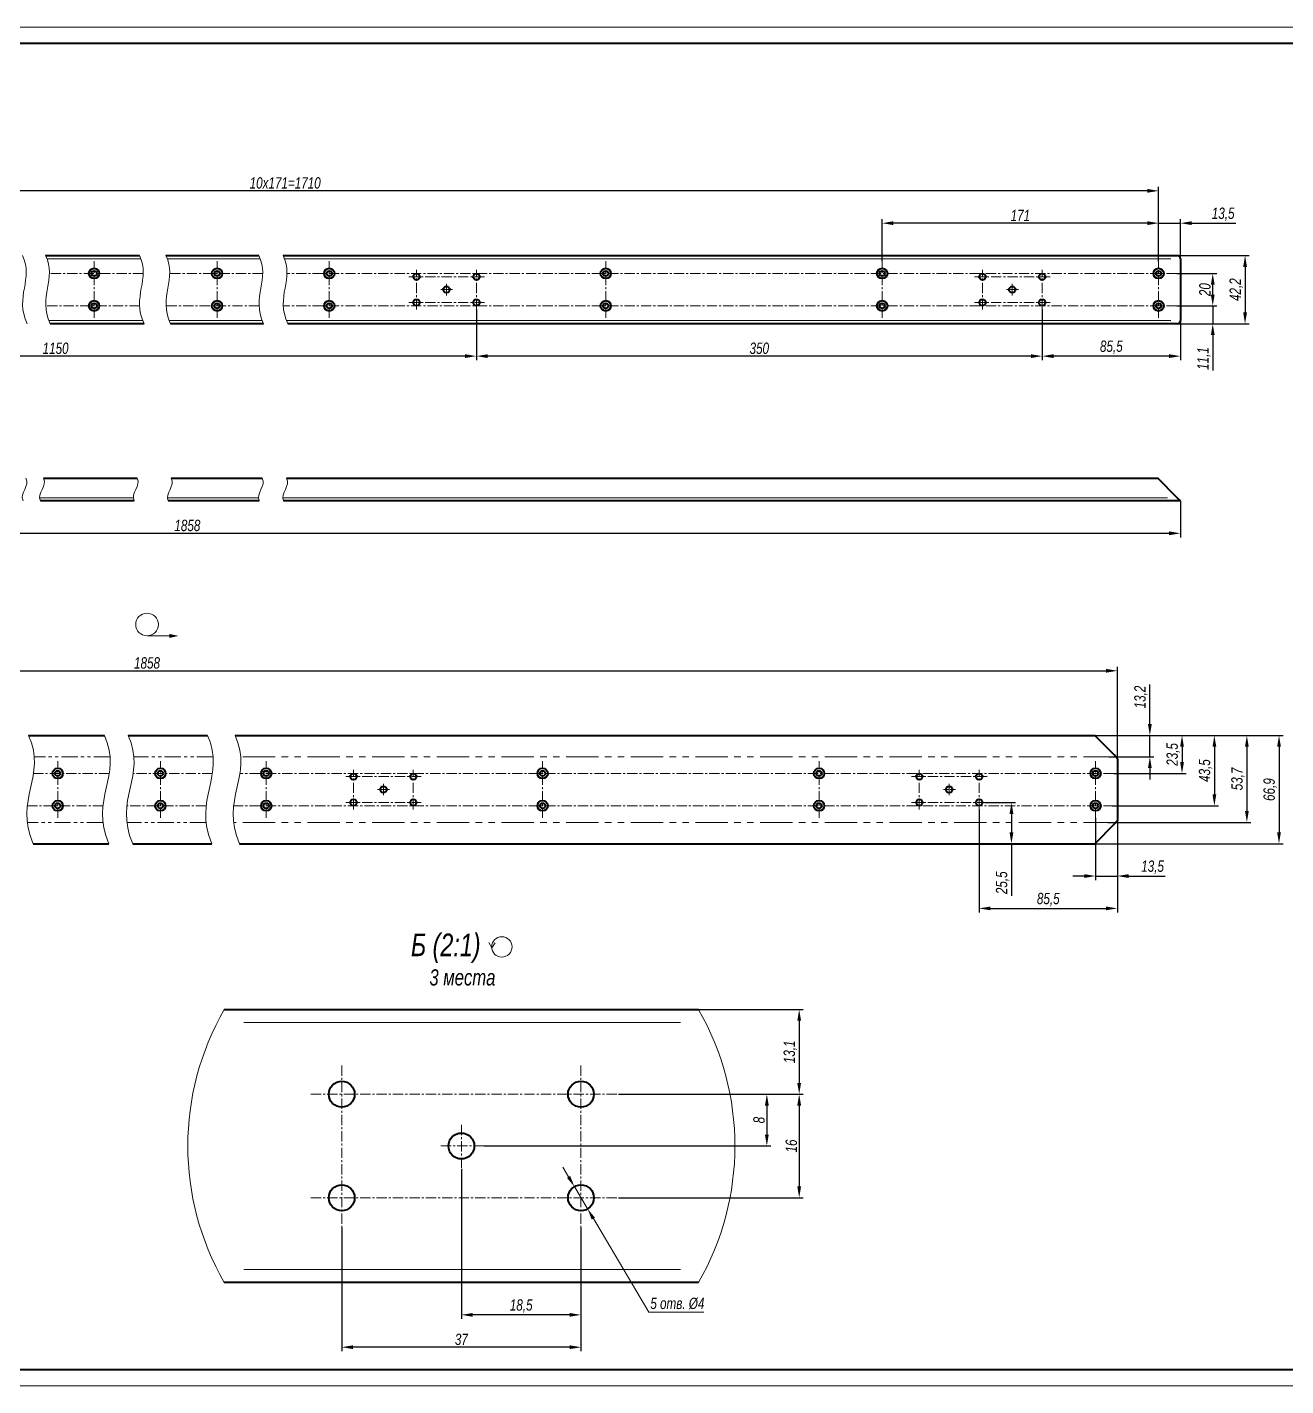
# Model space of a CAD drawing. Header units: millimetres. Extents: x 7312 to 17165, y -24193 to -22169.
# Drawn here: x 7617.3 to 8006.6, y -22588.7 to -22168.7 of the extents above; entities that cross this region are included whole.
import ezdxf

# ---------------------------------------------------------------- set-up
doc = ezdxf.new("R2010")
doc.units = ezdxf.units.MM
doc.linetypes.add('LT_04', pattern=[20, 10, -2, 2, -2, 2, -2])
doc.linetypes.add('LT_08', pattern=[10.16, 6.35, -1.27, 1.27, -1.27])
for name, color, linetype, lineweight in [('Layer_01', 3, 'Continuous', 13), ('Layer_02', 5, 'LT_04', 13), ('Layer_04', 6, 'Continuous', 13), ('Layer_05', 7, 'Continuous', 40), ('Layer_08', 1, 'Continuous', 15), ('Layer_09', 6, 'Continuous', 15), ('Layer_11', 6, 'Continuous', 15), ('Layer_13', 1, 'Continuous', 13), ('Layer_15', 7, 'Continuous', 40)]:
    doc.layers.add(name, color=color, linetype=linetype, lineweight=lineweight)
doc.styles.add('Style_01', font='ARIALNI.TTF', dxfattribs={"width": 0.9, "height": 3.5})
doc.dimstyles.new('DimStyle_05', dxfattribs={"dimtxt": 3.5, "dimasz": 3.5, "dimexe": 1.25, "dimexo": 0, "dimtad": 1, "dimlfac": 2, "dimtxsty": 'Style_01', "dimcen": 0, "dimazin": 3, "dimtfac": 1, "dimtmove": 0, "dimatfit": 3})
doc.dimstyles.new('DimStyle_21', dxfattribs={"dimtxt": 3.5, "dimasz": 3.5, "dimexe": 1, "dimexo": 0, "dimtad": 1, "dimdec": 0, "dimlfac": 2, "dimtxsty": 'Style_01', "dimcen": 0, "dimclrd": 256, "dimclre": 256, "dimclrt": 256, "dimazin": 3, "dimtfac": 1, "dimtdec": 0, "dimtmove": 0, "dimatfit": 3, "dimlwd": 13, "dimlwe": 13})

# ---------------------------------------------------------------- blocks, each defined once
blk = doc.blocks.new('Block_159')
at = {"layer": 'Layer_04'}
for p, q in [((5783.67, -28318.53), (4892.67, -28318.53)), ((4892.67, -28738.53), (5783.67, -28738.53))]:
    blk.add_line(p, q, dxfattribs=at)
at = {"layer": 'Layer_05', "linetype": 'Continuous'}
for p, q in [((5778.67, -28323.53), (4912.67, -28323.53)), ((4912.67, -28733.53), (5593.55, -28733.53))]:
    blk.add_line(p, q, dxfattribs=at)
blk = doc.blocks.new('*D847')
at = {"layer": 'Defpoints', "color": 0, "ltscale": 0.5, "transparency": 16777216}
for p in [(7975.01, -22254.89), (7973.75, -22260.44), (7984.01, -22260.44)]:
    blk.add_point(p, dxfattribs=at)
at = {"layer": 'Layer_08', "color": 0, "lineweight": -2, "ltscale": 0.5, "transparency": 16777216}
for p, q in [((7984.01, -22251.39), (7984.01, -22247.89)), ((7975.01, -22254.89), (7985.26, -22254.89)), ((7984.01, -22254.89), (7984.01, -22260.44)), ((7973.75, -22260.44), (7985.26, -22260.44)), ((7984.01, -22263.94), (7984.01, -22274.9))]:
    blk.add_line(p, q, dxfattribs=at)
at = {"layer": 'Layer_08', "color": 0, "ltscale": 0.5, "transparency": 16777216}
for points in [[(7983.43, -22251.39), (7984.6, -22251.39), (7984.01, -22254.89)], [(7983.43, -22263.94), (7984.6, -22263.94), (7984.01, -22260.44)]]:
    blk.add_solid(points, dxfattribs=at)
at = {"layer": 'Layer_08', "color": 0, "ltscale": 0.5, "transparency": 16777216, "insert": (7981.28, -22271.17), "char_height": 3.5, "attachment_point": 5, "rotation": 90, "style": 'Style_01'}
blk.add_mtext('11,1', dxfattribs=at)
blk = doc.blocks.new('*D848')
at = {"layer": 'Defpoints', "color": 0, "ltscale": 0.5, "transparency": 16777216}
for p in [(7972.91, -22244.89), (7984.01, -22244.89), (7972.91, -22254.89)]:
    blk.add_point(p, dxfattribs=at)
at = {"layer": 'Layer_08', "color": 0, "lineweight": -2, "ltscale": 0.5, "transparency": 16777216}
for p, q in [((7972.91, -22244.89), (7985.26, -22244.89)), ((7984.01, -22251.39), (7984.01, -22248.39)), ((7972.91, -22254.89), (7985.26, -22254.89))]:
    blk.add_line(p, q, dxfattribs=at)
at = {"layer": 'Layer_08', "color": 0, "ltscale": 0.5, "transparency": 16777216}
for points in [[(7983.43, -22248.39), (7984.6, -22248.39), (7984.01, -22244.89)], [(7983.43, -22251.39), (7984.6, -22251.39), (7984.01, -22254.89)]]:
    blk.add_solid(points, dxfattribs=at)
at = {"layer": 'Layer_08', "color": 0, "ltscale": 0.5, "transparency": 16777216, "insert": (7981.6, -22249.89), "char_height": 3.5, "attachment_point": 5, "rotation": 90, "style": 'Style_01'}
blk.add_mtext('20', dxfattribs=at)
blk = doc.blocks.new('*D849')
at = {"layer": 'Defpoints', "color": 0, "ltscale": 0.5, "transparency": 16777216}
for p in [(7972.04, -22239.34), (7973.01, -22260.44), (7994.01, -22260.44)]:
    blk.add_point(p, dxfattribs=at)
at = {"layer": 'Layer_08', "color": 0, "lineweight": -2, "ltscale": 0.5, "transparency": 16777216}
for p, q in [((7972.04, -22239.34), (7995.26, -22239.34)), ((7994.01, -22242.84), (7994.01, -22256.94)), ((7973.01, -22260.44), (7995.26, -22260.44))]:
    blk.add_line(p, q, dxfattribs=at)
at = {"layer": 'Layer_08', "color": 0, "ltscale": 0.5, "transparency": 16777216}
for points in [[(7993.43, -22242.84), (7994.6, -22242.84), (7994.01, -22239.34)], [(7993.43, -22256.94), (7994.6, -22256.94), (7994.01, -22260.44)]]:
    blk.add_solid(points, dxfattribs=at)
at = {"layer": 'Layer_08', "color": 0, "ltscale": 0.5, "transparency": 16777216, "insert": (7991.28, -22249.89), "char_height": 3.5, "attachment_point": 5, "rotation": 90, "style": 'Style_01'}
blk.add_mtext('42,2', dxfattribs=at)
blk = doc.blocks.new('*D850')
at = {"layer": 'Defpoints', "color": 0, "ltscale": 0.5, "transparency": 16777216}
for p in [(7359.72, -22315.21), (7974.01, -22315.21), (7974.01, -22325.21)]:
    blk.add_point(p, dxfattribs=at)
at = {"layer": 'Layer_08', "color": 0, "lineweight": -2, "ltscale": 0.5, "transparency": 16777216}
for p, q in [((7359.72, -22315.21), (7359.72, -22326.46)), ((7974.01, -22315.21), (7974.01, -22326.46)), ((7363.22, -22325.21), (7970.51, -22325.21))]:
    blk.add_line(p, q, dxfattribs=at)
at = {"layer": 'Layer_08', "color": 0, "ltscale": 0.5, "transparency": 16777216}
for points in [[(7363.22, -22324.63), (7363.22, -22325.79), (7359.72, -22325.21)], [(7970.51, -22324.63), (7970.51, -22325.79), (7974.01, -22325.21)]]:
    blk.add_solid(points, dxfattribs=at)
at = {"layer": 'Layer_08', "color": 0, "ltscale": 0.5, "transparency": 16777216, "insert": (7666.87, -22322.8), "char_height": 3.5, "attachment_point": 5, "style": 'Style_01'}
blk.add_mtext('1858', dxfattribs=at)
blk = doc.blocks.new('*D851')
at = {"layer": 'Defpoints', "color": 0, "ltscale": 0.5, "transparency": 16777216}
for p in [(7967.26, -22229.34), (7967.26, -22241.12), (7974.01, -22243.06)]:
    blk.add_point(p, dxfattribs=at)
at = {"layer": 'Layer_08', "color": 0, "lineweight": -2, "ltscale": 0.5, "transparency": 16777216}
for p, q in [((7963.76, -22229.34), (7960.26, -22229.34)), ((7967.26, -22241.12), (7967.26, -22228.09)), ((7967.26, -22229.34), (7974.01, -22229.34)), ((7974.01, -22243.06), (7974.01, -22228.09)), ((7977.51, -22229.34), (7991.12, -22229.34))]:
    blk.add_line(p, q, dxfattribs=at)
at = {"layer": 'Layer_08', "color": 0, "ltscale": 0.5, "transparency": 16777216}
for points in [[(7963.76, -22228.75), (7963.76, -22229.92), (7967.26, -22229.34)], [(7977.51, -22228.75), (7977.51, -22229.92), (7974.01, -22229.34)]]:
    blk.add_solid(points, dxfattribs=at)
at = {"layer": 'Layer_08', "color": 0, "ltscale": 0.5, "transparency": 16777216, "insert": (7987.22, -22226.6), "char_height": 3.5, "attachment_point": 5, "style": 'Style_01'}
blk.add_mtext('13,5', dxfattribs=at)
blk = doc.blocks.new('*D852')
at = {"layer": 'Defpoints', "color": 0, "ltscale": 0.5, "transparency": 16777216}
for p in [(7881.76, -22229.34), (7881.76, -22241.12), (7967.26, -22241.12)]:
    blk.add_point(p, dxfattribs=at)
at = {"layer": 'Layer_08', "color": 0, "lineweight": -2, "ltscale": 0.5, "transparency": 16777216}
for p, q in [((7881.76, -22241.12), (7881.76, -22228.09)), ((7963.76, -22229.34), (7885.26, -22229.34)), ((7967.26, -22241.12), (7967.26, -22228.09))]:
    blk.add_line(p, q, dxfattribs=at)
at = {"layer": 'Layer_08', "color": 0, "ltscale": 0.5, "transparency": 16777216}
for points in [[(7885.26, -22228.75), (7885.26, -22229.92), (7881.76, -22229.34)], [(7963.76, -22228.75), (7963.76, -22229.92), (7967.26, -22229.34)]]:
    blk.add_solid(points, dxfattribs=at)
at = {"layer": 'Layer_08', "color": 0, "ltscale": 0.5, "transparency": 16777216, "insert": (7924.51, -22226.95), "char_height": 3.5, "attachment_point": 5, "style": 'Style_01'}
blk.add_mtext('171', dxfattribs=at)
blk = doc.blocks.new('*D853')
at = {"layer": 'Defpoints', "color": 0, "ltscale": 0.5, "transparency": 16777216}
for p in [(7426.97, -22219.34), (7426.97, -22241.21), (7967.26, -22241.21)]:
    blk.add_point(p, dxfattribs=at)
at = {"layer": 'Layer_08', "color": 0, "lineweight": -2, "ltscale": 0.5, "transparency": 16777216}
for p, q in [((7426.97, -22241.21), (7426.97, -22218.09)), ((7963.76, -22219.34), (7430.47, -22219.34)), ((7967.26, -22241.21), (7967.26, -22218.09))]:
    blk.add_line(p, q, dxfattribs=at)
at = {"layer": 'Layer_08', "color": 0, "ltscale": 0.5, "transparency": 16777216}
for points in [[(7430.47, -22218.75), (7430.47, -22219.92), (7426.97, -22219.34)], [(7963.76, -22218.75), (7963.76, -22219.92), (7967.26, -22219.34)]]:
    blk.add_solid(points, dxfattribs=at)
at = {"layer": 'Layer_08', "color": 0, "ltscale": 0.5, "transparency": 16777216, "insert": (7697.12, -22216.92), "char_height": 3.5, "attachment_point": 5, "style": 'Style_01'}
blk.add_mtext('10х171=1710', dxfattribs=at)
blk = doc.blocks.new('*D855')
at = {"layer": 'Defpoints', "color": 0, "ltscale": 0.5, "transparency": 16777216}
for p in [(7931.26, -22256.02), (7974.01, -22257.77), (7931.26, -22270.44)]:
    blk.add_point(p, dxfattribs=at)
at = {"layer": 'Layer_08', "color": 0, "lineweight": -2, "ltscale": 0.5, "transparency": 16777216}
for p, q in [((7931.26, -22256.02), (7931.26, -22271.69)), ((7974.01, -22257.77), (7974.01, -22271.69)), ((7970.51, -22270.44), (7934.76, -22270.44))]:
    blk.add_line(p, q, dxfattribs=at)
at = {"layer": 'Layer_08', "color": 0, "ltscale": 0.5, "transparency": 16777216}
for points in [[(7934.76, -22269.86), (7934.76, -22271.02), (7931.26, -22270.44)], [(7970.51, -22269.86), (7970.51, -22271.02), (7974.01, -22270.44)]]:
    blk.add_solid(points, dxfattribs=at)
at = {"layer": 'Layer_08', "color": 0, "ltscale": 0.5, "transparency": 16777216, "insert": (7952.64, -22267.7), "char_height": 3.5, "attachment_point": 5, "style": 'Style_01'}
blk.add_mtext('85,5', dxfattribs=at)
blk = doc.blocks.new('*D856')
at = {"layer": 'Defpoints', "color": 0, "ltscale": 0.5, "transparency": 16777216}
for p in [(7756.26, -22256.02), (7931.26, -22256.02), (7756.26, -22270.44)]:
    blk.add_point(p, dxfattribs=at)
at = {"layer": 'Layer_08', "color": 0, "lineweight": -2, "ltscale": 0.5, "transparency": 16777216}
for p, q in [((7756.26, -22256.02), (7756.26, -22271.69)), ((7931.26, -22256.02), (7931.26, -22271.69)), ((7927.76, -22270.44), (7759.76, -22270.44))]:
    blk.add_line(p, q, dxfattribs=at)
at = {"layer": 'Layer_08', "color": 0, "ltscale": 0.5, "transparency": 16777216}
for points in [[(7759.76, -22269.86), (7759.76, -22271.02), (7756.26, -22270.44)], [(7927.76, -22269.86), (7927.76, -22271.02), (7931.26, -22270.44)]]:
    blk.add_solid(points, dxfattribs=at)
at = {"layer": 'Layer_08', "color": 0, "ltscale": 0.5, "transparency": 16777216, "insert": (7843.76, -22268.03), "char_height": 3.5, "attachment_point": 5, "style": 'Style_01'}
blk.add_mtext('350', dxfattribs=at)
blk = doc.blocks.new('*D857')
at = {"layer": 'Defpoints', "color": 0, "ltscale": 0.5, "transparency": 16777216}
for p in [(7495.97, -22256.02), (7756.26, -22256.02), (7495.97, -22270.44)]:
    blk.add_point(p, dxfattribs=at)
at = {"layer": 'Layer_08', "color": 0, "lineweight": -2, "ltscale": 0.5, "transparency": 16777216}
for p, q in [((7495.97, -22256.02), (7495.97, -22271.69)), ((7756.26, -22256.02), (7756.26, -22271.69)), ((7752.76, -22270.44), (7499.47, -22270.44))]:
    blk.add_line(p, q, dxfattribs=at)
at = {"layer": 'Layer_08', "color": 0, "ltscale": 0.5, "transparency": 16777216}
for points in [[(7499.47, -22269.86), (7499.47, -22271.02), (7495.97, -22270.44)], [(7752.76, -22269.86), (7752.76, -22271.02), (7756.26, -22270.44)]]:
    blk.add_solid(points, dxfattribs=at)
at = {"layer": 'Layer_08', "color": 0, "ltscale": 0.5, "transparency": 16777216, "insert": (7626.12, -22268.03), "char_height": 3.5, "attachment_point": 5, "style": 'Style_01'}
blk.add_mtext('1150', dxfattribs=at)
blk = doc.blocks.new('*D858')
at = {"layer": 'Defpoints', "color": 0, "ltscale": 0.5, "transparency": 16777216}
for p in [(7954.5, -22367.71), (7354.27, -22394.89), (7954.5, -22394.89)]:
    blk.add_point(p, dxfattribs=at)
at = {"layer": 'Layer_08', "color": 0, "lineweight": -2, "ltscale": 0.5, "transparency": 16777216}
for p, q in [((7354.27, -22394.89), (7354.27, -22366.46)), ((7357.77, -22367.71), (7951, -22367.71)), ((7954.5, -22394.89), (7954.5, -22366.46))]:
    blk.add_line(p, q, dxfattribs=at)
at = {"layer": 'Layer_08', "color": 0, "ltscale": 0.5, "transparency": 16777216}
for points in [[(7357.77, -22367.12), (7357.77, -22368.29), (7354.27, -22367.71)], [(7951, -22367.12), (7951, -22368.29), (7954.5, -22367.71)]]:
    blk.add_solid(points, dxfattribs=at)
at = {"layer": 'Layer_08', "color": 0, "ltscale": 0.5, "transparency": 16777216, "insert": (7654.39, -22365.3), "char_height": 3.5, "attachment_point": 5, "style": 'Style_01'}
blk.add_mtext('1858', dxfattribs=at)
blk = doc.blocks.new('*D860')
at = {"layer": 'Defpoints', "color": 0, "ltscale": 0.5, "transparency": 16777216}
for p in [(7943.79, -22387.71), (7940.21, -22421.16), (8004.5, -22421.16)]:
    blk.add_point(p, dxfattribs=at)
at = {"layer": 'Layer_08', "color": 0, "lineweight": -2, "ltscale": 0.5, "transparency": 16777216}
for p, q in [((7943.79, -22387.71), (8005.75, -22387.71)), ((8004.5, -22391.21), (8004.5, -22417.66)), ((7940.21, -22421.16), (8005.75, -22421.16))]:
    blk.add_line(p, q, dxfattribs=at)
at = {"layer": 'Layer_08', "color": 0, "ltscale": 0.5, "transparency": 16777216}
for points in [[(8003.92, -22391.21), (8005.09, -22391.21), (8004.5, -22387.71)], [(8003.92, -22417.66), (8005.09, -22417.66), (8004.5, -22421.16)]]:
    blk.add_solid(points, dxfattribs=at)
at = {"layer": 'Layer_08', "color": 0, "ltscale": 0.5, "transparency": 16777216, "insert": (8001.77, -22404.44), "char_height": 3.5, "attachment_point": 5, "rotation": 90, "style": 'Style_01'}
blk.add_mtext('66,9', dxfattribs=at)
blk = doc.blocks.new('*D861')
at = {"layer": 'Defpoints', "color": 0, "ltscale": 0.5, "transparency": 16777216}
for p in [(7934.24, -22387.71), (7951.53, -22414.57), (7994.56, -22414.57)]:
    blk.add_point(p, dxfattribs=at)
at = {"layer": 'Layer_08', "color": 0, "lineweight": -2, "ltscale": 0.5, "transparency": 16777216}
for p, q in [((7934.24, -22387.71), (7995.81, -22387.71)), ((7994.56, -22391.21), (7994.56, -22411.07)), ((7951.53, -22414.57), (7995.81, -22414.57))]:
    blk.add_line(p, q, dxfattribs=at)
at = {"layer": 'Layer_08', "color": 0, "ltscale": 0.5, "transparency": 16777216}
for points in [[(7993.98, -22391.21), (7995.14, -22391.21), (7994.56, -22387.71)], [(7993.98, -22411.07), (7995.14, -22411.07), (7994.56, -22414.57)]]:
    blk.add_solid(points, dxfattribs=at)
at = {"layer": 'Layer_08', "color": 0, "ltscale": 0.5, "transparency": 16777216, "insert": (7991.82, -22401.14), "char_height": 3.5, "attachment_point": 5, "rotation": 90, "style": 'Style_01'}
blk.add_mtext('53,7', dxfattribs=at)
blk = doc.blocks.new('*D862')
at = {"layer": 'Defpoints', "color": 0, "ltscale": 0.5, "transparency": 16777216}
for p in [(7945.61, -22387.71), (7952.95, -22409.44), (7984.51, -22409.44)]:
    blk.add_point(p, dxfattribs=at)
at = {"layer": 'Layer_08', "color": 0, "lineweight": -2, "ltscale": 0.5, "transparency": 16777216}
for p, q in [((7945.61, -22387.71), (7985.76, -22387.71)), ((7984.51, -22391.21), (7984.51, -22405.94)), ((7952.95, -22409.44), (7985.76, -22409.44))]:
    blk.add_line(p, q, dxfattribs=at)
at = {"layer": 'Layer_08', "color": 0, "ltscale": 0.5, "transparency": 16777216}
for points in [[(7983.93, -22391.21), (7985.1, -22391.21), (7984.51, -22387.71)], [(7983.93, -22405.94), (7985.1, -22405.94), (7984.51, -22409.44)]]:
    blk.add_solid(points, dxfattribs=at)
at = {"layer": 'Layer_08', "color": 0, "ltscale": 0.5, "transparency": 16777216, "insert": (7981.78, -22398.57), "char_height": 3.5, "attachment_point": 5, "rotation": 90, "style": 'Style_01'}
blk.add_mtext('43,5', dxfattribs=at)
blk = doc.blocks.new('*D863')
at = {"layer": 'Defpoints', "color": 0, "ltscale": 0.5, "transparency": 16777216}
for p in [(7941.56, -22387.71), (7953.4, -22399.44), (7974.5, -22399.44)]:
    blk.add_point(p, dxfattribs=at)
at = {"layer": 'Layer_08', "color": 0, "lineweight": -2, "ltscale": 0.5, "transparency": 16777216}
for p, q in [((7941.56, -22387.71), (7975.75, -22387.71)), ((7974.5, -22391.21), (7974.5, -22395.94)), ((7953.4, -22399.44), (7975.75, -22399.44))]:
    blk.add_line(p, q, dxfattribs=at)
at = {"layer": 'Layer_08', "color": 0, "ltscale": 0.5, "transparency": 16777216}
for points in [[(7973.92, -22391.21), (7975.09, -22391.21), (7974.5, -22387.71)], [(7973.92, -22395.94), (7975.09, -22395.94), (7974.5, -22399.44)]]:
    blk.add_solid(points, dxfattribs=at)
at = {"layer": 'Layer_08', "color": 0, "ltscale": 0.5, "transparency": 16777216, "insert": (7971.77, -22393.57), "char_height": 3.5, "attachment_point": 5, "rotation": 90, "style": 'Style_01'}
blk.add_mtext('23,5', dxfattribs=at)
blk = doc.blocks.new('*D864')
at = {"layer": 'Defpoints', "color": 0, "ltscale": 0.5, "transparency": 16777216}
for p in [(7945.09, -22387.71), (7951.82, -22394.3), (7964.55, -22394.3)]:
    blk.add_point(p, dxfattribs=at)
at = {"layer": 'Layer_08', "color": 0, "lineweight": -2, "ltscale": 0.5, "transparency": 16777216}
for p, q in [((7964.55, -22384.21), (7964.55, -22371.94)), ((7945.09, -22387.71), (7965.8, -22387.71)), ((7964.55, -22394.3), (7964.55, -22387.71)), ((7951.82, -22394.3), (7965.8, -22394.3)), ((7964.55, -22397.8), (7964.55, -22401.3))]:
    blk.add_line(p, q, dxfattribs=at)
at = {"layer": 'Layer_08', "color": 0, "ltscale": 0.5, "transparency": 16777216}
for points in [[(7963.97, -22384.21), (7965.14, -22384.21), (7964.55, -22387.71)], [(7963.97, -22397.8), (7965.14, -22397.8), (7964.55, -22394.3)]]:
    blk.add_solid(points, dxfattribs=at)
at = {"layer": 'Layer_08', "color": 0, "ltscale": 0.5, "transparency": 16777216, "insert": (7961.82, -22375.82), "char_height": 3.5, "attachment_point": 5, "rotation": 90, "style": 'Style_01'}
blk.add_mtext('13,2', dxfattribs=at)
blk = doc.blocks.new('*D865')
at = {"layer": 'Defpoints', "color": 0, "ltscale": 0.5, "transparency": 16777216}
for p in [(7947.75, -22413.16), (7954.5, -22412.63), (7954.5, -22431.16)]:
    blk.add_point(p, dxfattribs=at)
at = {"layer": 'Layer_08', "color": 0, "lineweight": -2, "ltscale": 0.5, "transparency": 16777216}
for p, q in [((7947.75, -22413.16), (7947.75, -22432.41)), ((7954.5, -22412.63), (7954.5, -22432.41)), ((7944.25, -22431.16), (7940.75, -22431.16)), ((7947.75, -22431.16), (7954.5, -22431.16)), ((7958, -22431.16), (7969.3, -22431.16))]:
    blk.add_line(p, q, dxfattribs=at)
at = {"layer": 'Layer_08', "color": 0, "ltscale": 0.5, "transparency": 16777216}
for points in [[(7944.25, -22430.58), (7944.25, -22431.75), (7947.75, -22431.16)], [(7958, -22430.58), (7958, -22431.75), (7954.5, -22431.16)]]:
    blk.add_solid(points, dxfattribs=at)
at = {"layer": 'Layer_08', "color": 0, "ltscale": 0.5, "transparency": 16777216, "insert": (7965.4, -22428.43), "char_height": 3.5, "attachment_point": 5, "style": 'Style_01'}
blk.add_mtext('13,5', dxfattribs=at)
blk = doc.blocks.new('*D866')
at = {"layer": 'Defpoints', "color": 0, "ltscale": 0.5, "transparency": 16777216}
for p in [(7911.75, -22410.57), (7954.5, -22416.8), (7954.5, -22441.16)]:
    blk.add_point(p, dxfattribs=at)
at = {"layer": 'Layer_08', "color": 0, "lineweight": -2, "ltscale": 0.5, "transparency": 16777216}
for p, q in [((7911.75, -22410.57), (7911.75, -22442.41)), ((7954.5, -22416.8), (7954.5, -22442.41)), ((7915.25, -22441.16), (7951, -22441.16))]:
    blk.add_line(p, q, dxfattribs=at)
at = {"layer": 'Layer_08', "color": 0, "ltscale": 0.5, "transparency": 16777216}
for points in [[(7915.25, -22440.58), (7915.25, -22441.75), (7911.75, -22441.16)], [(7951, -22440.58), (7951, -22441.75), (7954.5, -22441.16)]]:
    blk.add_solid(points, dxfattribs=at)
at = {"layer": 'Layer_08', "color": 0, "ltscale": 0.5, "transparency": 16777216, "insert": (7933.13, -22438.43), "char_height": 3.5, "attachment_point": 5, "style": 'Style_01'}
blk.add_mtext('85,5', dxfattribs=at)
blk = doc.blocks.new('*D867')
at = {"layer": 'Defpoints', "color": 0, "ltscale": 0.5, "transparency": 16777216}
for p in [(7913.54, -22408.44), (7915.56, -22421.16), (7921.75, -22421.16)]:
    blk.add_point(p, dxfattribs=at)
at = {"layer": 'Layer_08', "color": 0, "lineweight": -2, "ltscale": 0.5, "transparency": 16777216}
for p, q in [((7913.54, -22408.44), (7923, -22408.44)), ((7921.75, -22411.94), (7921.75, -22417.66)), ((7915.56, -22421.16), (7923, -22421.16)), ((7921.75, -22421.16), (7921.75, -22437.3))]:
    blk.add_line(p, q, dxfattribs=at)
at = {"layer": 'Layer_08', "color": 0, "ltscale": 0.5, "transparency": 16777216}
for points in [[(7921.17, -22411.94), (7922.34, -22411.94), (7921.75, -22408.44)], [(7921.17, -22417.66), (7922.34, -22417.66), (7921.75, -22421.16)]]:
    blk.add_solid(points, dxfattribs=at)
at = {"layer": 'Layer_08', "color": 0, "ltscale": 0.5, "transparency": 16777216, "insert": (7919.02, -22433.24), "char_height": 3.5, "attachment_point": 5, "rotation": 90, "style": 'Style_01'}
blk.add_mtext('25,5', dxfattribs=at)
blk = doc.blocks.new('*D875')
at = {"layer": 'Defpoints', "color": 0, "ltscale": 0.5, "transparency": 16777216}
for p in [(7811.5, -22472.41), (7800.19, -22498.61), (7856.1, -22498.61)]:
    blk.add_point(p, dxfattribs=at)
at = {"layer": 'Layer_08', "color": 0, "lineweight": -2, "ltscale": 0.5, "transparency": 16777216}
for p, q in [((7811.5, -22472.41), (7857.35, -22472.41)), ((7856.1, -22475.91), (7856.1, -22495.11)), ((7800.19, -22498.61), (7857.35, -22498.61))]:
    blk.add_line(p, q, dxfattribs=at)
at = {"layer": 'Layer_08', "color": 0, "ltscale": 0.5, "transparency": 16777216}
for points in [[(7855.51, -22475.91), (7856.68, -22475.91), (7856.1, -22472.41)], [(7855.51, -22495.11), (7856.68, -22495.11), (7856.1, -22498.61)]]:
    blk.add_solid(points, dxfattribs=at)
at = {"layer": 'Layer_08', "color": 0, "ltscale": 0.5, "transparency": 16777216, "insert": (7853.36, -22485.51), "char_height": 3.5, "attachment_point": 5, "rotation": 90, "style": 'Style_01'}
blk.add_mtext('13,1', dxfattribs=at)
blk = doc.blocks.new('*D876')
at = {"layer": 'Defpoints', "color": 0, "ltscale": 0.5, "transparency": 16777216}
for p in [(7800.19, -22498.61), (7800.19, -22530.61), (7856.1, -22530.61)]:
    blk.add_point(p, dxfattribs=at)
at = {"layer": 'Layer_08', "color": 0, "lineweight": -2, "ltscale": 0.5, "transparency": 16777216}
for p, q in [((7800.19, -22498.61), (7857.35, -22498.61)), ((7856.1, -22502.11), (7856.1, -22527.11)), ((7800.19, -22530.61), (7857.35, -22530.61))]:
    blk.add_line(p, q, dxfattribs=at)
at = {"layer": 'Layer_08', "color": 0, "ltscale": 0.5, "transparency": 16777216}
for points in [[(7855.51, -22502.11), (7856.68, -22502.11), (7856.1, -22498.61)], [(7855.51, -22527.11), (7856.68, -22527.11), (7856.1, -22530.61)]]:
    blk.add_solid(points, dxfattribs=at)
at = {"layer": 'Layer_08', "color": 0, "ltscale": 0.5, "transparency": 16777216, "insert": (7853.68, -22514.61), "char_height": 3.5, "attachment_point": 5, "rotation": 90, "style": 'Style_01'}
blk.add_mtext('16', dxfattribs=at)
blk = doc.blocks.new('*D877')
at = {"layer": 'Defpoints', "color": 0, "ltscale": 0.5, "transparency": 16777216}
for p in [(7751.61, -22521.69), (7788.61, -22539.78), (7751.61, -22566.81)]:
    blk.add_point(p, dxfattribs=at)
at = {"layer": 'Layer_08', "color": 0, "lineweight": -2, "ltscale": 0.5, "transparency": 16777216}
for p, q in [((7751.61, -22521.69), (7751.61, -22568.06)), ((7788.61, -22539.78), (7788.61, -22568.06)), ((7785.11, -22566.81), (7755.11, -22566.81))]:
    blk.add_line(p, q, dxfattribs=at)
at = {"layer": 'Layer_08', "color": 0, "ltscale": 0.5, "transparency": 16777216}
for points in [[(7755.11, -22566.23), (7755.11, -22567.39), (7751.61, -22566.81)], [(7785.11, -22566.23), (7785.11, -22567.39), (7788.61, -22566.81)]]:
    blk.add_solid(points, dxfattribs=at)
at = {"layer": 'Layer_08', "color": 0, "ltscale": 0.5, "transparency": 16777216, "insert": (7770.11, -22564.08), "char_height": 3.5, "attachment_point": 5, "style": 'Style_01'}
blk.add_mtext('18,5', dxfattribs=at)
blk = doc.blocks.new('*D878')
at = {"layer": 'Defpoints', "color": 0, "ltscale": 0.5, "transparency": 16777216}
for p in [(7714.61, -22539.78), (7788.61, -22539.78), (7714.61, -22576.81)]:
    blk.add_point(p, dxfattribs=at)
at = {"layer": 'Layer_08', "color": 0, "lineweight": -2, "ltscale": 0.5, "transparency": 16777216}
for p, q in [((7714.61, -22539.78), (7714.61, -22578.06)), ((7788.61, -22539.78), (7788.61, -22578.06)), ((7785.11, -22576.81), (7718.11, -22576.81))]:
    blk.add_line(p, q, dxfattribs=at)
at = {"layer": 'Layer_08', "color": 0, "ltscale": 0.5, "transparency": 16777216}
for points in [[(7718.11, -22576.23), (7718.11, -22577.39), (7714.61, -22576.81)], [(7785.11, -22576.23), (7785.11, -22577.39), (7788.61, -22576.81)]]:
    blk.add_solid(points, dxfattribs=at)
at = {"layer": 'Layer_08', "color": 0, "ltscale": 0.5, "transparency": 16777216, "insert": (7751.61, -22574.4), "char_height": 3.5, "attachment_point": 5, "style": 'Style_01'}
blk.add_mtext('37', dxfattribs=at)
blk = doc.blocks.new('*D879')
at = {"layer": 'Defpoints', "color": 0, "ltscale": 0.5, "transparency": 16777216}
for p in [(7800.19, -22498.61), (7758.56, -22514.61), (7846.1, -22514.61)]:
    blk.add_point(p, dxfattribs=at)
at = {"layer": 'Layer_08', "color": 0, "lineweight": -2, "ltscale": 0.5, "transparency": 16777216}
for p, q in [((7800.19, -22498.61), (7847.35, -22498.61)), ((7846.1, -22502.11), (7846.1, -22511.11)), ((7758.56, -22514.61), (7847.35, -22514.61))]:
    blk.add_line(p, q, dxfattribs=at)
at = {"layer": 'Layer_08', "color": 0, "ltscale": 0.5, "transparency": 16777216}
for points in [[(7845.51, -22502.11), (7846.68, -22502.11), (7846.1, -22498.61)], [(7845.51, -22511.11), (7846.68, -22511.11), (7846.1, -22514.61)]]:
    blk.add_solid(points, dxfattribs=at)
at = {"layer": 'Layer_08', "color": 0, "ltscale": 0.5, "transparency": 16777216, "insert": (7843.68, -22506.61), "char_height": 3.5, "attachment_point": 5, "rotation": 90, "style": 'Style_01'}
blk.add_mtext('8', dxfattribs=at)
blk = doc.blocks.new('*D880')
at = {"layer": 'Defpoints', "color": 0, "ltscale": 0.5, "transparency": 16777216}
for p in [(7786.57, -22527.17), (7790.65, -22534.05)]:
    blk.add_point(p, dxfattribs=at)
at = {"layer": 'Layer_08', "linetype": 'Continuous', "lineweight": 13, "ltscale": 0.5, "transparency": 16777216}
for p, q in [((7784.78, -22524.16), (7783, -22521.15)), ((7786.57, -22527.17), (7790.65, -22534.05)), ((7809.58, -22565.94), (7792.44, -22537.06)), ((7826.64, -22565.94), (7809.58, -22565.94))]:
    blk.add_line(p, q, dxfattribs=at)
at = {"layer": 'Layer_08', "ltscale": 0.5, "transparency": 16777216}
for points in [[(7785.28, -22523.86), (7784.28, -22524.46), (7786.57, -22527.17)], [(7792.94, -22536.76), (7791.94, -22537.36), (7790.65, -22534.05)]]:
    blk.add_solid(points, dxfattribs=at)
at = {"layer": 'Layer_08', "ltscale": 0.5, "transparency": 16777216, "insert": (7818.42, -22563.32), "char_height": 3.5, "attachment_point": 5, "style": 'Style_01'}
blk.add_mtext('5 отв. %%C4', dxfattribs=at)

msp = doc.modelspace()

# ---------------------------------------------------------------- linework, layer by layer
at = {"layer": 'Layer_01'}
msp.add_line((7654.3889, -22356.9194), (7661.2926, -22356.9269), dxfattribs=at)
msp.add_circle((7654.3889, -22353.4143), 3.5051, dxfattribs=at)
msp.add_solid([(7661.2928, -22357.5424), (7664.1138, -22356.9308), (7661.2923, -22356.3115)], dxfattribs=at)
at = {"layer": 'Layer_02', "ltscale": 0.5}
for p, q in [((7642.9457, -22394.2961), (7619.5196, -22394.2961)), ((7674.8449, -22394.2961), (7650.3275, -22394.2961)), ((7640.7758, -22414.5742), (7617.3496, -22414.5742)), ((7672.6749, -22414.5742), (7648.1576, -22414.5742))]:
    msp.add_line(p, q, dxfattribs=at)
at = {"layer": 'Layer_02'}
for p, q in [((7954.0045, -22394.2961), (7683.356, -22394.2961)), ((7954.0045, -22414.5742), (7681.186, -22414.5742))]:
    msp.add_line(p, q, dxfattribs=at)
at = {"layer": 'Layer_09', "linetype": 'LT_08', "ltscale": 0.5}
for p, q in [((7638.0397, -22258.6154), (7638.0397, -22241.116)), ((7676.0547, -22258.6154), (7676.0547, -22241.116)), ((7710.7635, -22258.6154), (7710.7635, -22241.116)), ((7796.2635, -22258.6154), (7796.2635, -22241.116)), ((7881.7635, -22258.6154), (7881.7635, -22241.116)), ((7967.2635, -22258.6154), (7967.2635, -22241.116)), ((7653.2205, -22244.8865), (7624.2096, -22244.8865)), ((7690.1673, -22244.8865), (7661.4137, -22244.8865)), ((7972.91, -22244.8865), (7697.6646, -22244.8865)), ((7735.353, -22245.8865), (7758.7312, -22245.8865)), ((7737.7635, -22256.0168), (7737.7635, -22243.7561)), ((7756.2635, -22256.0168), (7756.2635, -22243.7561)), ((7910.353, -22245.8865), (7933.7312, -22245.8865)), ((7912.7635, -22256.0168), (7912.7635, -22243.7561)), ((7931.2635, -22256.0168), (7931.2635, -22243.7561)), ((7652.0992, -22254.8865), (7623.0882, -22254.8865)), ((7689.0459, -22254.8865), (7660.2923, -22254.8865)), ((7972.91, -22254.8865), (7696.5433, -22254.8865)), ((7735.353, -22253.8865), (7758.7312, -22253.8865)), ((7910.353, -22253.8865), (7933.7312, -22253.8865)), ((7626.7594, -22413.1641), (7626.7594, -22395.6647)), ((7658.514, -22413.1641), (7658.514, -22395.6647)), ((7691.2545, -22413.1641), (7691.2545, -22395.6647)), ((7718.2545, -22410.5655), (7718.2545, -22398.3048)), ((7736.7545, -22410.5655), (7736.7545, -22398.3048)), ((7776.7545, -22413.1641), (7776.7545, -22395.6647)), ((7862.2545, -22413.1641), (7862.2545, -22395.6647)), ((7893.2545, -22410.5655), (7893.2545, -22398.3048)), ((7911.7545, -22410.5655), (7911.7545, -22398.3048)), ((7947.7545, -22413.1641), (7947.7545, -22395.6647)), ((7642.7065, -22399.4352), (7619.2803, -22399.4352)), ((7674.6056, -22399.4352), (7650.0882, -22399.4352)), ((7953.4011, -22399.4352), (7683.1167, -22399.4352)), ((7715.844, -22400.4352), (7739.2222, -22400.4352)), ((7890.844, -22400.4352), (7914.2222, -22400.4352)), ((7640.795, -22409.4352), (7617.3688, -22409.4352)), ((7672.6941, -22409.4352), (7648.1767, -22409.4352)), ((7953.4011, -22409.4352), (7681.2052, -22409.4352)), ((7715.844, -22408.4352), (7739.2222, -22408.4352)), ((7890.844, -22408.4352), (7914.2222, -22408.4352)), ((7714.6113, -22489.7424), (7714.6113, -22539.7809)), ((7788.6113, -22489.7424), (7788.6113, -22539.7809)), ((7705.0649, -22498.6109), (7800.1898, -22498.6109)), ((7751.6113, -22508.0624), (7751.6113, -22521.69)), ((7745.2475, -22514.6109), (7758.5604, -22514.6109)), ((7705.0649, -22530.6109), (7800.1898, -22530.6109))]:
    msp.add_line(p, q, dxfattribs=at)
at = {"layer": 'Layer_09', "linetype": 'LT_08', "ltscale": 0.1}
for p, q in [((7748.9084, -22249.8865), (7745.1186, -22249.8865)), ((7747.0135, -22251.6603), (7747.0135, -22248.1126)), ((7923.9084, -22249.8865), (7920.1186, -22249.8865)), ((7922.0135, -22251.6603), (7922.0135, -22248.1126)), ((7727.5045, -22406.2091), (7727.5045, -22402.6613)), ((7902.5045, -22406.2091), (7902.5045, -22402.6613)), ((7729.3995, -22404.4352), (7725.6096, -22404.4352)), ((7904.3995, -22404.4352), (7900.6096, -22404.4352))]:
    msp.add_line(p, q, dxfattribs=at)
at = {"layer": 'Layer_09'}
for q in [(7760.1557, -22451.6532), (7762.0674, -22451.785)]:
    msp.add_line((7760.9987, -22453.3567), q, dxfattribs=at)
msp.add_circle((7764.1432, -22453.0651), 3.1589, dxfattribs=at)
for radius, start, end in [(84.6113, 150.082584, 209.917416), (84.6123, 330.082947, 29.917053)]:
    msp.add_arc((7751.6108, -22514.6109), radius, start, end, dxfattribs=at)
at = {"layer": 'Layer_09', "ltscale": 0.5}
for points in [[(7615.8408, -22239.3365), (7619.4801, -22246.588), (7613.3461, -22252.0326), (7617.2942, -22260.4365)], [(7623.0077, -22239.3365), (7626.647, -22246.588), (7620.5131, -22252.0326), (7624.4611, -22260.4365)], [(7652.0187, -22239.3365), (7655.6579, -22246.588), (7649.524, -22252.0326), (7653.4721, -22260.4365)], [(7660.2118, -22239.3365), (7663.8511, -22246.588), (7657.7172, -22252.0326), (7661.6652, -22260.4365)], [(7688.9654, -22239.3365), (7692.6047, -22246.588), (7686.4708, -22252.0326), (7690.4188, -22260.4365)], [(7696.4628, -22239.3365), (7700.1021, -22246.588), (7693.9681, -22252.0326), (7697.9162, -22260.4365)], [(7616.9508, -22308.2114), (7618.2903, -22310.475), (7614.8847, -22312.7433), (7616.0362, -22315.2114)], [(7622.3357, -22308.2114), (7623.6751, -22310.475), (7620.2696, -22312.7433), (7621.4211, -22315.2114)], [(7651.3189, -22308.2114), (7652.6583, -22310.475), (7649.2528, -22312.7433), (7650.4043, -22315.2114)], [(7661.8878, -22308.2114), (7663.2272, -22310.475), (7659.8217, -22312.7433), (7660.9731, -22315.2114)], [(7690.0163, -22308.2114), (7691.3557, -22310.475), (7687.9502, -22312.7433), (7689.1016, -22315.2114)], [(7697.5593, -22308.2114), (7698.8987, -22310.475), (7695.4932, -22312.7433), (7696.6446, -22315.2114)], [(7617.7836, -22387.7071), (7623.5094, -22400.4539), (7613.1571, -22407.2098), (7619.1532, -22421.1633)], [(7641.2097, -22387.7071), (7646.9356, -22400.4539), (7636.5832, -22407.2098), (7642.5794, -22421.1633)], [(7648.5915, -22387.7071), (7654.3174, -22400.4539), (7643.965, -22407.2098), (7649.9612, -22421.1633)], [(7673.1089, -22387.7071), (7678.8347, -22400.4539), (7668.4824, -22407.2098), (7674.4785, -22421.1633)], [(7681.6199, -22387.7071), (7687.3458, -22400.4539), (7676.9934, -22407.2098), (7682.9896, -22421.1633)]]:
    msp.add_open_spline(points, degree=3, dxfattribs=at)
at = {"layer": 'Layer_11', "lineweight": 0}
for p, q in [((7652.4648, -22240.3365), (7623.4538, -22240.3365)), ((7689.4116, -22240.3365), (7660.658, -22240.3365)), ((7971.0135, -22240.3365), (7696.9089, -22240.3365)), ((7624.0324, -22259.4365), (7653.0433, -22259.4365)), ((7661.2365, -22259.4365), (7689.9901, -22259.4365)), ((7697.4874, -22259.4365), (7971.0135, -22259.4365)), ((7621.1806, -22314.2114), (7650.1638, -22314.2114)), ((7660.7327, -22314.2114), (7688.8612, -22314.2114)), ((7696.4042, -22314.2114), (7970.0135, -22314.2114)), ((7819.3863, -22476.4109), (7684.2924, -22476.4109)), ((7684.2924, -22552.8109), (7819.3863, -22552.8109))]:
    msp.add_line(p, q, dxfattribs=at)
at = {"layer": 'Layer_15', "linetype": 'Continuous'}
for p, q in [((7623.0077, -22239.3365), (7652.0187, -22239.3365)), ((7660.2118, -22239.3365), (7688.9654, -22239.3365)), ((7696.4628, -22239.3365), (7973.0135, -22239.3365)), ((7974.0135, -22240.3365), (7974.0135, -22259.4365)), ((7653.4721, -22260.4365), (7624.4611, -22260.4365)), ((7690.4188, -22260.4365), (7661.6652, -22260.4365)), ((7973.0135, -22260.4365), (7697.9162, -22260.4365)), ((7622.3357, -22308.2114), (7651.3189, -22308.2114)), ((7661.8878, -22308.2114), (7690.0163, -22308.2114)), ((7697.5593, -22308.2114), (7967.0135, -22308.2114)), ((7973.0135, -22314.2114), (7967.0135, -22308.2114)), ((7974.0135, -22315.2114), (7973.0135, -22314.2114)), ((7650.4043, -22315.2114), (7621.4211, -22315.2114)), ((7689.1016, -22315.2114), (7660.9731, -22315.2114)), ((7974.0135, -22315.2114), (7696.6446, -22315.2114)), ((7617.7836, -22387.7071), (7641.2097, -22387.7071)), ((7648.5915, -22387.7071), (7673.1089, -22387.7071)), ((7681.6199, -22387.7071), (7947.5045, -22387.7071)), ((7953.5045, -22393.7071), (7947.5045, -22387.7071)), ((7954.5045, -22394.8852), (7953.5045, -22393.7071)), ((7954.5045, -22394.8852), (7954.5045, -22413.9852)), ((7953.5045, -22415.1633), (7947.5045, -22421.1633)), ((7953.5045, -22415.1633), (7954.5045, -22413.9852)), ((7619.1532, -22421.1633), (7642.5794, -22421.1633)), ((7649.9612, -22421.1633), (7674.4785, -22421.1633)), ((7682.9896, -22421.1633), (7947.5045, -22421.1633)), ((7678.2743, -22472.4109), (7824.9484, -22472.4109)), ((7824.9484, -22556.8109), (7678.2743, -22556.8109))]:
    msp.add_line(p, q, dxfattribs=at)
for centre, radius in [((7638.0397, -22244.8865), 1.6044), ((7638.0397, -22244.8865), 0.825), ((7676.0547, -22244.8865), 1.6044), ((7676.0547, -22244.8865), 0.825), ((7710.7635, -22244.8865), 1.6044), ((7710.7635, -22244.8865), 0.825), ((7737.7635, -22245.8865), 1), ((7756.2635, -22245.8865), 1), ((7796.2635, -22244.8865), 1.6044), ((7796.2635, -22244.8865), 0.825), ((7881.7635, -22244.8865), 1.6044), ((7881.7635, -22244.8865), 0.825), ((7912.7635, -22245.8865), 1), ((7931.2635, -22245.8865), 1), ((7967.2635, -22244.8865), 1.6044), ((7967.2635, -22244.8865), 0.825), ((7747.0135, -22249.8865), 1), ((7922.0135, -22249.8865), 1), ((7638.0397, -22254.8865), 1.6044), ((7638.0397, -22254.8865), 0.825), ((7676.0547, -22254.8865), 1.6044), ((7676.0547, -22254.8865), 0.825), ((7710.7635, -22254.8865), 1.6044), ((7710.7635, -22254.8865), 0.825), ((7737.7635, -22253.8865), 1), ((7756.2635, -22253.8865), 1), ((7796.2635, -22254.8865), 1.6044), ((7796.2635, -22254.8865), 0.825), ((7881.7635, -22254.8865), 1.6044), ((7881.7635, -22254.8865), 0.825), ((7912.7635, -22253.8865), 1), ((7931.2635, -22253.8865), 1), ((7967.2635, -22254.8865), 1.6044), ((7967.2635, -22254.8865), 0.825), ((7626.7594, -22399.4352), 1.6044), ((7658.514, -22399.4352), 1.6044), ((7691.2545, -22399.4352), 1.6044), ((7776.7545, -22399.4352), 1.6044), ((7862.2545, -22399.4352), 1.6044), ((7947.7545, -22399.4352), 1.6044), ((7626.7594, -22399.4352), 0.825), ((7658.514, -22399.4352), 0.825), ((7691.2545, -22399.4352), 0.825), ((7718.2545, -22400.4352), 1), ((7736.7545, -22400.4352), 1), ((7776.7545, -22399.4352), 0.825), ((7862.2545, -22399.4352), 0.825), ((7893.2545, -22400.4352), 1), ((7911.7545, -22400.4352), 1), ((7947.7545, -22399.4352), 0.825), ((7727.5045, -22404.4352), 1), ((7902.5045, -22404.4352), 1), ((7626.7594, -22409.4352), 1.6044), ((7626.7594, -22409.4352), 0.825), ((7658.514, -22409.4352), 1.6044), ((7658.514, -22409.4352), 0.825), ((7691.2545, -22409.4352), 1.6044), ((7691.2545, -22409.4352), 0.825), ((7718.2545, -22408.4352), 1), ((7736.7545, -22408.4352), 1), ((7776.7545, -22409.4352), 1.6044), ((7776.7545, -22409.4352), 0.825), ((7862.2545, -22409.4352), 1.6044), ((7862.2545, -22409.4352), 0.825), ((7893.2545, -22408.4352), 1), ((7911.7545, -22408.4352), 1), ((7947.7545, -22409.4352), 1.6044), ((7947.7545, -22409.4352), 0.825), ((7714.6113, -22498.6109), 4), ((7788.6113, -22498.6109), 4), ((7751.6113, -22514.6109), 4), ((7714.6113, -22530.6109), 4), ((7788.6113, -22530.6109), 4)]:
    msp.add_circle(centre, radius, dxfattribs=at)
for centre, start, end in [((7973.0135, -22240.3365), 0, 90), ((7973.0135, -22259.4365), 270, 0)]:
    msp.add_arc(centre, 1, start, end, dxfattribs=at)

# ---------------------------------------------------------------- block references
at = {"layer": 'Layer_13'}
msp.add_blockref('Block_159', (2418.8785, 6149.7829), dxfattribs=at)

# ---------------------------------------------------------------- texts
at = {"layer": 'Layer_01', "attachment_point": 1, "style": 'Style_01'}
for s, insert, char_height in [('Б (2:1)', (7736.0188, -22448.9339), 7), ('3 места', (7741.7182, -22459.9943), 5)]:
    msp.add_mtext(s, dxfattribs=dict(at, insert=insert, char_height=char_height))

# ---------------------------------------------------------------- dimensions: what is measured, and where the dimension line sits
at = {"layer": 'Layer_08', "ltscale": 0.5}
for base, p1, p2, text, picture, middle in [((7426.9707, -22219.3365), (7967.2635, -22241.2093), (7426.9707, -22241.2093), '10х171=1710', '*D853', (7697.1171, -22219.3365)), ((7495.9707, -22270.4385), (7756.2635, -22256.0168), (7495.9707, -22256.0168), '1150', '*D857', (7626.1171, -22270.4385)), ((7954.5045, -22367.7071), (7354.2732, -22394.8852), (7954.5045, -22394.8852), '1858', '*D858', (7654.3889, -22367.7071))]:
    dim = msp.add_linear_dim(base=base, p1=p1, p2=p2, text=text, dimstyle='DimStyle_05', dxfattribs=at)
    dim.commit()
    dim.dimension.update_dxf_attribs({"geometry": picture, "text_midpoint": middle, "dimtype": 160})
for base, p1, p2, picture, middle in [((7881.7635, -22229.3365), (7967.2635, -22241.116), (7881.7635, -22241.116), '*D852', (7924.5135, -22226.9543)), ((7756.2635, -22270.4385), (7931.2635, -22256.0168), (7756.2635, -22256.0168), '*D856', (7843.7635, -22268.0265)), ((7931.2635, -22270.4385), (7974.0135, -22257.7694), (7931.2635, -22256.0168), '*D855', (7952.6385, -22267.703)), ((7954.5045, -22441.1633), (7911.7545, -22410.5655), (7954.5045, -22416.8018), '*D866', (7933.1295, -22438.4278)), ((7954.5045, -22431.1633), (7947.7545, -22413.1641), (7954.5045, -22412.6286), '*D865', (7965.4031, -22428.4278))]:
    dim = msp.add_linear_dim(base=base, p1=p1, p2=p2, dimstyle='DimStyle_05', dxfattribs=at)
    dim.commit()
    dim.dimension.update_dxf_attribs({"geometry": picture, "text_midpoint": middle})
dim = msp.add_linear_dim(base=(7967.2635, -22229.3365), p1=(7974.0135, -22243.0599), p2=(7967.2635, -22241.116), dimstyle='DimStyle_05', dxfattribs=at)
dim.commit()
dim.dimension.update_dxf_attribs({"geometry": '*D851', "text_midpoint": (7987.2244, -22229.3365), "dimtype": 160})
for base, p1, p2, picture, middle in [((7994.0135, -22260.4365), (7972.0381, -22239.3365), (7973.0135, -22260.4365), '*D849', (7991.278, -22249.8865)), ((7984.0135, -22244.8865), (7972.91, -22254.8865), (7972.91, -22244.8865), '*D848', (7981.6015, -22249.8865))]:
    dim = msp.add_linear_dim(base=base, p1=p1, p2=p2, angle=90, dimstyle='DimStyle_05', dxfattribs=at)
    dim.commit()
    dim.dimension.update_dxf_attribs({"geometry": picture, "text_midpoint": middle})
dim = msp.add_linear_dim(base=(7984.0135, -22260.4365), p1=(7975.0062, -22254.8865), p2=(7973.7523, -22260.4365), angle=90, dimstyle='DimStyle_05', dxfattribs=at)
dim.commit()
dim.dimension.update_dxf_attribs({"geometry": '*D847', "text_midpoint": (7984.0135, -22271.1706), "dimtype": 160})
for base, p1, p2, text, picture, middle in [((7974.0135, -22325.2114), (7359.7207, -22315.2114), (7974.0135, -22315.2114), '1858', '*D850', (7666.8671, -22322.7994)), ((7751.6113, -22566.8109), (7788.6113, -22539.7809), (7751.6113, -22521.69), '18,5', '*D877', (7770.1113, -22564.0754)), ((7714.6113, -22576.8109), (7788.6113, -22539.7809), (7714.6113, -22539.7809), '37', '*D878', (7751.6113, -22574.3989))]:
    dim = msp.add_linear_dim(base=base, p1=p1, p2=p2, text=text, dimstyle='DimStyle_05', dxfattribs=at)
    dim.commit()
    dim.dimension.update_dxf_attribs({"geometry": picture, "text_midpoint": middle})
for base, p1, p2, text, picture, middle in [((7964.5536, -22394.2961), (7945.0934, -22387.7071), (7951.8157, -22394.2961), '13,2', '*D864', (7964.5536, -22375.8201)), ((7921.755, -22421.1633), (7913.5398, -22408.4352), (7915.5624, -22421.1633), '25,5', '*D867', (7921.755, -22433.2385))]:
    dim = msp.add_linear_dim(base=base, p1=p1, p2=p2, angle=90, text=text, dimstyle='DimStyle_05', dxfattribs=at)
    dim.commit()
    dim.dimension.update_dxf_attribs({"geometry": picture, "text_midpoint": middle, "dimtype": 160})
for base, p1, p2, text, picture, middle in [((7994.5596, -22414.5742), (7934.238, -22387.7071), (7951.5307, -22414.5742), '53,7', '*D861', (7991.8241, -22401.1407)), ((8004.5045, -22421.1633), (7943.7871, -22387.7071), (7940.2133, -22421.1633), '66,9', '*D860', (8001.769, -22404.4352)), ((7974.5045, -22399.4352), (7941.5612, -22387.7071), (7953.4011, -22399.4352), '23,5', '*D863', (7971.769, -22393.5711)), ((7984.5145, -22409.4352), (7945.6113, -22387.7071), (7952.952, -22409.4352), '43,5', '*D862', (7981.779, -22398.5711)), ((7856.0967, -22498.6109), (7811.4979, -22472.4109), (7800.1898, -22498.6109), '13,1', '*D875', (7853.3612, -22485.5109)), ((7846.0967, -22514.6109), (7800.1898, -22498.6109), (7758.5604, -22514.6109), '8', '*D879', (7843.6847, -22506.6109)), ((7856.0967, -22530.6109), (7800.1898, -22498.6109), (7800.1898, -22530.6109), '16', '*D876', (7853.6847, -22514.6109))]:
    dim = msp.add_linear_dim(base=base, p1=p1, p2=p2, angle=90, text=text, dimstyle='DimStyle_05', dxfattribs=at)
    dim.commit()
    dim.dimension.update_dxf_attribs({"geometry": picture, "text_midpoint": middle})
dim = msp.add_diameter_dim_2p(p1=(7786.5695, -22527.1712), p2=(7790.6531, -22534.0505), text='5 отв. %%C4', dimstyle='DimStyle_21', dxfattribs=at)
dim.commit()
dim.dimension.update_dxf_attribs({"geometry": '*D880', "text_midpoint": (7818.423, -22565.9392), "dimtype": 163})

doc.saveas('drawing.dxf')
